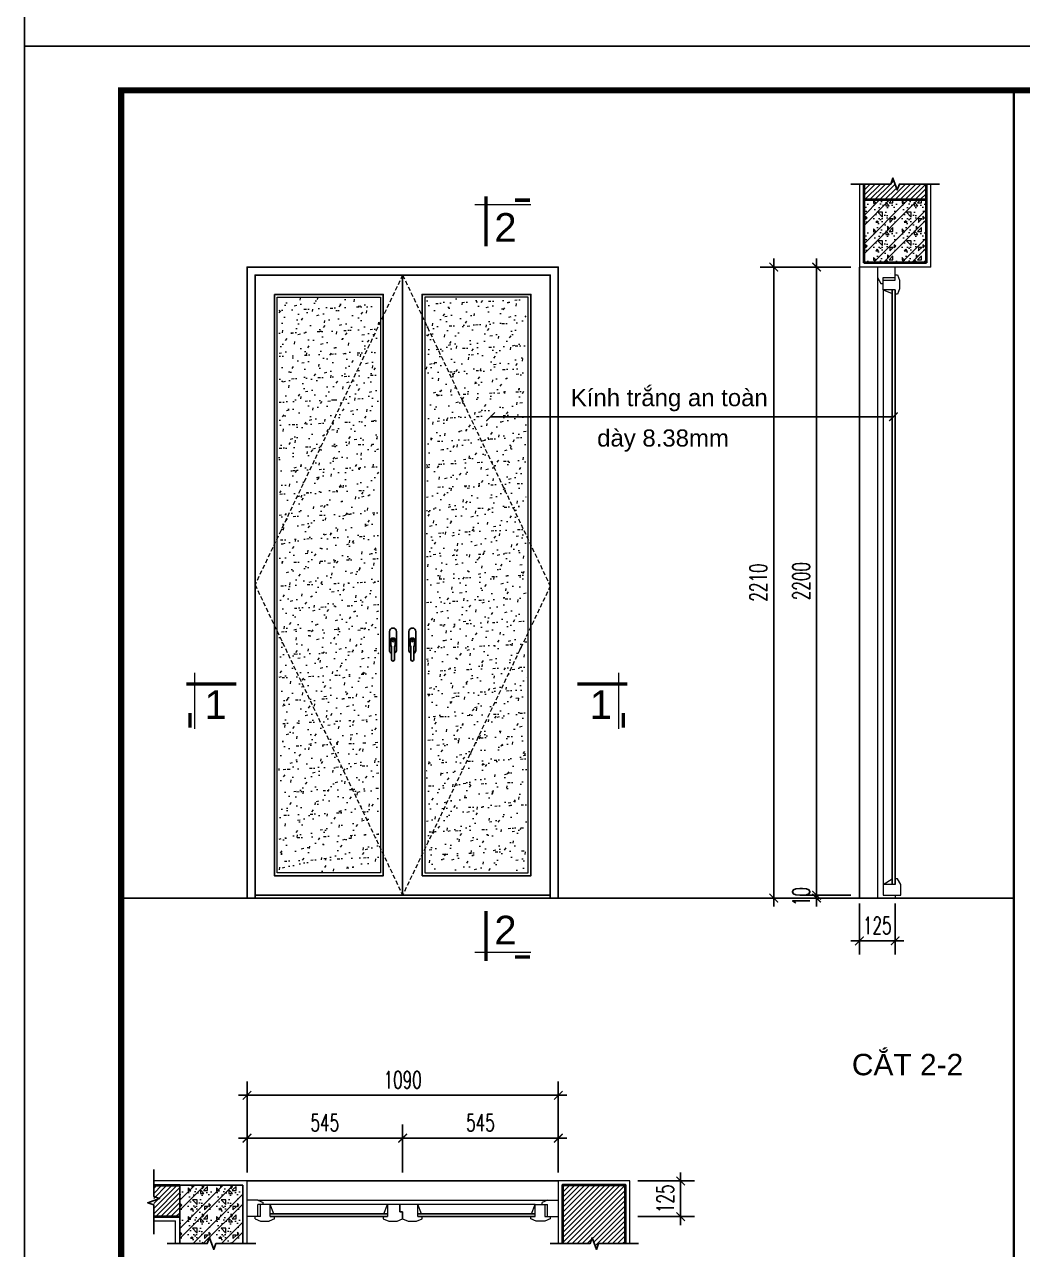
# Model space of a CAD drawing. Header units: millimetres. Extents: x -229618 to 2906, y -178063 to 96806.
# Drawn here: x -20344 to -16850, y -52280 to -47989 of the extents above; entities that cross this region are included whole.
import ezdxf
from ezdxf.enums import TextEntityAlignment as Align

# ---------------------------------------------------------------- set-up
doc = ezdxf.new("R2010")
doc.units = ezdxf.units.MM
doc.header["$LTSCALE"] = 200
doc.header["$MEASUREMENT"] = 0
doc.header["$PDMODE"] = 3
doc.header["$PDSIZE"] = 50
doc.linetypes.add('DASHED2', pattern=[0.375, 0.25, -0.125])
doc.layers.get('0').update_dxf_attribs({"color": 95, "linetype": 'CONTINUOUS'})
doc.layers.get('DEFPOINTS').update_dxf_attribs({"linetype": 'CONTINUOUS'})
for name, color, linetype, lineweight in [('cat', 1, 'CONTINUOUS', 40), ('hatch', 250, 'CONTINUOUS', 5), ('khuat', 8, 'DASHED2', 15), ('nho', 252, 'CONTINUOUS', 15), ('thay', 7, 'CONTINUOUS', 18)]:
    doc.layers.add(name, color=color, linetype=linetype, lineweight=lineweight)
for name, color, linetype in [('COT', 2, 'CONTINUOUS'), ('CUA', 145, 'CONTINUOUS'), ('DIM', 251, 'CONTINUOUS'), ('KHUNGTEN', 7, 'CONTINUOUS'), ('NOITHAT', 99, 'CONTINUOUS'), ('TEXT', 33, 'CONTINUOUS')]:
    doc.layers.add(name, color=color, linetype=linetype)
doc.layers.add('in', color=203, linetype='CONTINUOUS', lineweight=5, plot=False)
doc.styles.add('Aria H iso', font='Vharial_0.ttf')
doc.styles.add('Arial iso', font='vnarial_0.ttf')
doc.styles.add('Scale', font='vnsimli.shx', dxfattribs={"width": 0.65, "bigfont": 'bigfont.shx'})
doc.dimstyles.new('Scale', dxfattribs={"dimscale": 75, "dimtxt": 2, "dimasz": 1, "dimexe": 1.6, "dimexo": 0, "dimgap": 0.8, "dimtad": 1, "dimdec": 0, "dimzin": 0, "dimdsep": 46, "dimtxsty": 'Scale', "dimblk": 'ARCHTICK', "dimcen": 0.1, "dimdle": 1, "dimclrd": 256, "dimclre": 256, "dimclrt": 3, "dimadec": 0, "dimazin": 0, "dimtfac": 1, "dimtdec": 0, "dimtix": 1, "dimtmove": 2, "dimatfit": 3, "dimldrblk": 'ARCHTICK', "dimfxl": 0, "dimtolj": 1, "dimtzin": 0, "dimarcsym": 0})

# ---------------------------------------------------------------- blocks, each defined once
blk = doc.blocks.new('KhungA3')
at = {"layer": 'DEFPOINTS', "color": 8}
blk.add_lwpolyline([(-3.74, 3.81), (416.31, 3.81), (416.31, 300.81), (-3.74, 300.81)], close=True, dxfattribs=at)
at = {"layer": 'KHUNGTEN', "color": 4, "const_width": 0.724}
blk.add_lwpolyline([(7.54, 8.99), (411.13, 8.99), (411.13, 295.64), (7.54, 295.64)], close=True, dxfattribs=at)
blk = doc.blocks.new('tay nam')
at = {"ltscale": 0.5}
for p, q in [((-7.7, 0), (-7.7, -14.7)), ((7.7, 0), (7.7, -14.7)), ((-7.6, -15.4), (-5.6, -19.3)), ((-5.4, -19.9), (-5.4, -64.4)), ((5.4, -19.9), (5.4, -64.4)), ((7.6, -15.4), (5.6, -19.3))]:
    blk.add_line(p, q, dxfattribs=at)
for points in [[(-12, -7.7), (-12, 33.8)], [(12, 33.8), (12, -32.8)], [(-12, -32.8), (-12, -7.7)]]:
    blk.add_lwpolyline(points, dxfattribs=at)
blk.add_circle((0, 0), 2.19, dxfattribs=at)
for centre, radius, start, end in [((0, 33.8), 12, 0, 180), ((0, 0), 10.4, 318.259, 221.741), ((0, 0), 7.75, 0, 180), ((0, 0), 10.4, 318.259, 131.741), ((0, -32.8), 12, 180, 243.1549), ((-6.2, -14.7), 1.5, 180, 207.1927), ((-6.9, -19.9), 1.5, 0, 27.1927), ((6.9, -19.9), 1.5, 152.8073, 180), ((0, -32.8), 12, 296.8451, 0), ((6.2, -14.7), 1.5, 332.8073, 0), ((0, -64.4), 5.44, 180, 0)]:
    blk.add_arc(centre, radius, start, end, dxfattribs=at)
blk = doc.blocks.new('cactd')
at = {"layer": 'thay', "ltscale": 600}
blk.add_line((-9972, -9225), (2458, -9225), dxfattribs=at)
at = {"layer": 'thay', "ltscale": 600, "const_width": 762}
for points in [[(0, 0), (0, -11114)], [(-9771, -10263), (-6486, -10263)]]:
    blk.add_lwpolyline(points, dxfattribs=at)
at = {"layer": 'TEXT', "style": 'Aria H iso'}
blk.add_attdef('1', text='', height=6350, dxfattribs=at).set_placement((-4149, -4127), align=Align.MIDDLE_CENTER)
blk = doc.blocks.new('cactn')
at = {"layer": 'thay', "ltscale": 600}
blk.add_line((-9225, 9972), (-9225, -2458), dxfattribs=at)
at = {"layer": 'thay', "ltscale": 600, "const_width": 762}
for points in [[(-10263, 9771), (-10263, 6486)], [(0, 0), (-11114, 0)]]:
    blk.add_lwpolyline(points, dxfattribs=at)
at = {"layer": 'TEXT', "style": 'Aria H iso'}
blk.add_attdef('A', text='', height=6350, dxfattribs=at).set_placement((-4573, 4581), align=Align.MIDDLE_CENTER)
blk = doc.blocks.new('_ArchTick')
at = {"color": 0, "linetype": 'ByBlock', "const_width": 0.15}
blk.add_lwpolyline([(-0.5, -0.5), (0.5, 0.5)], dxfattribs=at)
blk = doc.blocks.new('*D473')
at = {"layer": 'DEFPOINTS', "color": 0, "linetype": 'Continuous'}
for p in [(-17570.6, -51048.9), (-17450.6, -51038.9), (-17450.6, -51048.9)]:
    blk.add_point(p, dxfattribs=at)
at = {"layer": 'DIM', "linetype": 'Continuous', "lineweight": -2}
for p, q in [((-17570.6, -51038.9), (-17570.6, -51008.9)), ((-17450.6, -51038.9), (-17618.6, -51038.9)), ((-17450.6, -51048.9), (-17618.6, -51048.9)), ((-17570.6, -51038.9), (-17570.6, -51048.9)), ((-17570.6, -51048.9), (-17570.6, -51078.9))]:
    blk.add_line(p, q, dxfattribs=at)
at = {"layer": 'DIM', "linetype": 'Continuous', "lineweight": -2, "xscale": 30, "yscale": 30, "zscale": 30}
for p, rotation in [((-17570.6, -51038.9), 270), ((-17570.6, -51048.9), 90)]:
    blk.add_blockref('_ArchTick', p, dxfattribs=dict(at, rotation=rotation))
at = {"layer": 'DIM', "color": 3, "linetype": 'Continuous', "insert": (-17624.6, -51043.9), "char_height": 60, "attachment_point": 5, "rotation": 90, "style": 'Scale'}
blk.add_mtext('\\A1;10', dxfattribs=at)
blk = doc.blocks.new('*D474')
at = {"layer": 'DEFPOINTS', "color": 0, "linetype": 'Continuous'}
for p in [(-17450.6, -48838.9), (-17570.6, -51038.9), (-17450.6, -51038.9)]:
    blk.add_point(p, dxfattribs=at)
at = {"layer": 'DIM', "linetype": 'Continuous', "lineweight": -2}
for p, q in [((-17570.6, -48808.9), (-17570.6, -51068.9)), ((-17450.6, -48838.9), (-17618.6, -48838.9)), ((-17450.6, -51038.9), (-17618.6, -51038.9))]:
    blk.add_line(p, q, dxfattribs=at)
at = {"layer": 'DIM', "linetype": 'Continuous', "lineweight": -2, "xscale": 30, "yscale": 30, "zscale": 30}
for p, rotation in [((-17570.6, -48838.9), 90), ((-17570.6, -51038.9), 270)]:
    blk.add_blockref('_ArchTick', p, dxfattribs=dict(at, rotation=rotation))
at = {"layer": 'DIM', "color": 3, "linetype": 'Continuous', "insert": (-17624.6, -49938.9), "char_height": 60, "attachment_point": 5, "rotation": 90, "style": 'Scale'}
blk.add_mtext('\\A1;2200', dxfattribs=at)
blk = doc.blocks.new('*D483')
at = {"layer": 'DEFPOINTS', "color": 0, "linetype": 'Continuous'}
for p in [(-17450.6, -48838.9), (-17720.6, -51048.9), (-17450.6, -51048.9)]:
    blk.add_point(p, dxfattribs=at)
at = {"layer": 'DIM', "linetype": 'Continuous', "lineweight": -2}
for p, q in [((-17720.6, -48808.9), (-17720.6, -51078.9)), ((-17450.6, -48838.9), (-17768.6, -48838.9)), ((-17450.6, -51048.9), (-17768.6, -51048.9))]:
    blk.add_line(p, q, dxfattribs=at)
at = {"layer": 'DIM', "linetype": 'Continuous', "lineweight": -2, "xscale": 30, "yscale": 30, "zscale": 30}
for p, rotation in [((-17720.6, -48838.9), 90), ((-17720.6, -51048.9), 270)]:
    blk.add_blockref('_ArchTick', p, dxfattribs=dict(at, rotation=rotation))
at = {"layer": 'DIM', "color": 3, "linetype": 'Continuous', "insert": (-17774.6, -49943.9), "char_height": 60, "attachment_point": 5, "rotation": 90, "style": 'Scale'}
blk.add_mtext('\\A1;2210', dxfattribs=at)
blk = doc.blocks.new('*D484')
at = {"layer": 'DEFPOINTS', "color": 0, "linetype": 'Continuous'}
for p in [(-19020.1, -51889.8), (-19565.1, -52009.8), (-19020.1, -52009.8)]:
    blk.add_point(p, dxfattribs=at)
at = {"layer": 'DIM', "linetype": 'Continuous', "lineweight": -2}
for p, q in [((-19565.1, -52009.8), (-19565.1, -51841.8)), ((-19020.1, -52009.8), (-19020.1, -51841.8)), ((-19595.1, -51889.8), (-18990.1, -51889.8))]:
    blk.add_line(p, q, dxfattribs=at)
at = {"layer": 'DIM', "linetype": 'Continuous', "lineweight": -2, "xscale": 30, "yscale": 30, "zscale": 30, "rotation": 180}
blk.add_blockref('_ArchTick', (-19565.1, -51889.8), dxfattribs=at)
at = {"layer": 'DIM', "linetype": 'Continuous', "lineweight": -2, "xscale": 30, "yscale": 30, "zscale": 30}
blk.add_blockref('_ArchTick', (-19020.1, -51889.8), dxfattribs=at)
at = {"layer": 'DIM', "color": 3, "linetype": 'Continuous', "insert": (-19292.6, -51835.8), "char_height": 60, "attachment_point": 5, "style": 'Scale'}
blk.add_mtext('\\A1;545', dxfattribs=at)
blk = doc.blocks.new('*D485')
at = {"layer": 'DEFPOINTS', "color": 0, "linetype": 'Continuous'}
for p in [(-18475.1, -51739.8), (-19565.1, -52009.8), (-18475.1, -52009.8)]:
    blk.add_point(p, dxfattribs=at)
at = {"layer": 'DIM', "linetype": 'Continuous', "lineweight": -2}
for p, q in [((-19565.1, -52009.8), (-19565.1, -51691.8)), ((-18475.1, -52009.8), (-18475.1, -51691.8)), ((-19595.1, -51739.8), (-18445.1, -51739.8))]:
    blk.add_line(p, q, dxfattribs=at)
at = {"layer": 'DIM', "linetype": 'Continuous', "lineweight": -2, "xscale": 30, "yscale": 30, "zscale": 30, "rotation": 180}
blk.add_blockref('_ArchTick', (-19565.1, -51739.8), dxfattribs=at)
at = {"layer": 'DIM', "linetype": 'Continuous', "lineweight": -2, "xscale": 30, "yscale": 30, "zscale": 30}
blk.add_blockref('_ArchTick', (-18475.1, -51739.8), dxfattribs=at)
at = {"layer": 'DIM', "color": 3, "linetype": 'Continuous', "insert": (-19020.1, -51685.8), "char_height": 60, "attachment_point": 5, "style": 'Scale'}
blk.add_mtext('\\A1;1090', dxfattribs=at)
blk = doc.blocks.new('*D486')
at = {"layer": 'DEFPOINTS', "color": 0, "linetype": 'Continuous'}
for p in [(-18475.1, -51889.8), (-19020.1, -52009.8), (-18475.1, -52009.8)]:
    blk.add_point(p, dxfattribs=at)
at = {"layer": 'DIM', "linetype": 'Continuous', "lineweight": -2}
for p, q in [((-19020.1, -52009.8), (-19020.1, -51841.8)), ((-18475.1, -52009.8), (-18475.1, -51841.8)), ((-19050.1, -51889.8), (-18445.1, -51889.8))]:
    blk.add_line(p, q, dxfattribs=at)
at = {"layer": 'DIM', "linetype": 'Continuous', "lineweight": -2, "xscale": 30, "yscale": 30, "zscale": 30, "rotation": 180}
blk.add_blockref('_ArchTick', (-19020.1, -51889.8), dxfattribs=at)
at = {"layer": 'DIM', "linetype": 'Continuous', "lineweight": -2, "xscale": 30, "yscale": 30, "zscale": 30}
blk.add_blockref('_ArchTick', (-18475.1, -51889.8), dxfattribs=at)
at = {"layer": 'DIM', "color": 3, "linetype": 'Continuous', "insert": (-18747.6, -51835.8), "char_height": 60, "attachment_point": 5, "style": 'Scale'}
blk.add_mtext('\\A1;545', dxfattribs=at)
blk = doc.blocks.new('*D522')
at = {"layer": 'DEFPOINTS', "color": 0, "linetype": 'Continuous'}
for p in [(-17420.6, -51068.4), (-17295.6, -51068.4), (-17295.6, -51198.9)]:
    blk.add_point(p, dxfattribs=at)
at = {"layer": 'DIM', "linetype": 'Continuous', "lineweight": -2}
for p, q in [((-17420.6, -51068.4), (-17420.6, -51246.9)), ((-17295.6, -51068.4), (-17295.6, -51246.9)), ((-17420.6, -51198.9), (-17450.6, -51198.9)), ((-17420.6, -51198.9), (-17295.6, -51198.9)), ((-17295.6, -51198.9), (-17265.6, -51198.9))]:
    blk.add_line(p, q, dxfattribs=at)
at = {"layer": 'DIM', "linetype": 'Continuous', "lineweight": -2, "xscale": 30, "yscale": 30, "zscale": 30}
blk.add_blockref('_ArchTick', (-17420.6, -51198.9), dxfattribs=at)
at = {"layer": 'DIM', "linetype": 'Continuous', "lineweight": -2, "xscale": 30, "yscale": 30, "zscale": 30, "rotation": 180}
blk.add_blockref('_ArchTick', (-17295.6, -51198.9), dxfattribs=at)
at = {"layer": 'DIM', "color": 3, "linetype": 'Continuous', "insert": (-17358.1, -51144.9), "char_height": 60, "attachment_point": 5, "style": 'Scale'}
blk.add_mtext('\\A1;125', dxfattribs=at)
blk = doc.blocks.new('*D681')
at = {"layer": 'DEFPOINTS', "color": 0, "linetype": 'Continuous'}
for p in [(-18197.1, -52039.8), (-18046.6, -52039.8), (-18197.1, -52164.8)]:
    blk.add_point(p, dxfattribs=at)
at = {"layer": 'DIM', "linetype": 'Continuous', "lineweight": -2}
for p, q in [((-18197.1, -52039.8), (-17998.6, -52039.8)), ((-18046.6, -52039.8), (-18046.6, -52009.8)), ((-18046.6, -52164.8), (-18046.6, -52039.8)), ((-18197.1, -52164.8), (-17998.6, -52164.8)), ((-18046.6, -52164.8), (-18046.6, -52194.8))]:
    blk.add_line(p, q, dxfattribs=at)
at = {"layer": 'DIM', "linetype": 'Continuous', "lineweight": -2, "xscale": 30, "yscale": 30, "zscale": 30}
for p, rotation in [((-18046.6, -52039.8), 270), ((-18046.6, -52164.8), 90)]:
    blk.add_blockref('_ArchTick', p, dxfattribs=dict(at, rotation=rotation))
at = {"layer": 'DIM', "color": 3, "linetype": 'Continuous', "insert": (-18100.6, -52102.3), "char_height": 60, "attachment_point": 5, "rotation": 90, "style": 'Scale'}
blk.add_mtext('\\A1;125', dxfattribs=at)

msp = doc.modelspace()

# ---------------------------------------------------------------- hatches: boundary and pattern name
at = {"layer": 'hatch', "linetype": 'Continuous'}
h = msp.add_hatch(dxfattribs=at)
h.set_pattern_fill('ANSI31', color=256, scale=100, style=0)
h.set_pattern_definition([(45, (146221.124, 22407.067), (-8.8388348, 8.8388348), [])])
h.paths.add_polyline_path([(-17310.6, -48548.1), (-17405.6, -48548.1), (-17405.6, -48603.7), (-17185.6, -48603.7), (-17185.6, -48548.1), (-17280.6, -48548.1), (-17288.1, -48568.7), (-17303.1, -48527.5)])
h = msp.add_hatch(dxfattribs=at)
h.set_pattern_fill('BT', color=256, scale=100, style=0)
h.set_pattern_definition([(0, (146304.42, 22419.9), (0, 100), [0, -100]), (0, (146233.77, 22463.13), (0, 100), [0, -100]), (0, (146236.9, 22445.53), (0, 100), [0, -100]), (0, (146272.13, 22453.74), (0, 100), [0, -100]), (0, (146253.15, 22482.5), (0, 100), [0, -100]), (0, (146248.06, 22469.78), (0, 100), [0, -100]), (0, (146257.06, 22491.11), (0, 100), [0, -100]), (0, (146243.17, 22499.52), (0, 100), [0, -100]), (0, (146262.34, 22477.61), (0, 100), [0, -100]), (0, (146230.25, 22478), (0, 100), [0, -100]), (0, (146294.24, 22478.39), (0, 100), [0, -100]), (0, (146308.72, 22481.13), (0, 100), [0, -100]), (0, (146301.29, 22470.96), (0, 100), [0, -100]), (0, (146303.44, 22457.26), (0, 100), [0, -100]), (0, (146277.41, 22469.2), (0, 100), [0, -100]), (0, (146276.63, 22441.61), (0, 100), [0, -100]), (0, (146276.63, 22433), (0, 100), [0, -100]), (0, (146229.27, 22431.05), (0, 100), [0, -100]), (0, (146268.8, 22442.79), (0, 100), [0, -100]), (0, (146269.19, 22409.53), (0, 100), [0, -100]), (0, (146258.43, 22430.85), (0, 100), [0, -100]), (0, (146259.21, 22421.07), (0, 100), [0, -100]), (0, (146246.3, 22413.83), (0, 100), [0, -100]), (0, (146252.95, 22427.14), (0, 100), [0, -100]), (0, (146248.25, 22431.24), (0, 100), [0, -100]), (45, (146301.116, 22428.17), (0, 100.00003), [8, -133.4214]), (135, (146306.77, 22433.83), (-100.00003, 0), [8, -133.4214]), (270, (146301.12, 22439.49), (100, -2e-14), [11.3137, -88.6863]), (180, (146297.64, 22429.45), (-1e-14, -100), [12, -88]), (270, (146285.64, 22429.45), (100, -2e-14), [12, -88]), (45, (146285.644, 22417.446), (0, 100.00003), [16.9706, -124.4508]), (90, (146260.64, 22436.36), (-100, 6e-15), [16.8, -83.2]), (180, (146260.64, 22453.16), (-1e-14, -100), [16.8, -83.2]), (315, (146243.84, 22453.16), (100.00003, -2e-14), [23.7588, -117.6626]), (135, (146246.41, 22418.38), (-100.00003, 0), [7, -134.4214]), (225, (146241.46, 22423.33), (-1e-14, -100.00003), [7, -134.4214]), (0, (146236.51, 22418.38), (0, 100), [9.8995, -90.1005]), (0, (146282.96, 22485.98), (0, 100), [13.75, -86.25]), (90, (146296.71, 22485.98), (-100, 6e-15), [13.75, -86.25]), (225, (146296.71, 22499.735), (-1e-14, -100.00003), [19.4454, -121.9759]), (270, (146271.39, 22487.98), (100, -2e-14), [12.5, -87.5]), (0, (146271.39, 22475.48), (0, 100), [12.5, -87.5]), (135, (146283.895, 22475.48), (-100.00003, 0), [17.6777, -123.7437]), (45, (146277.755, 22491.83), (0, 100.00003), [8.5, -132.9214]), (135, (146283.765, 22497.84), (-100.00003, 0), [8.5, -132.9214]), (270, (146277.75, 22503.85), (100, -2e-14), [12.0208, -87.9792]), (135, (146238.49, 22484.63), (-100.00003, 0), [14.1421, -127.2792]), (0, (146228.49, 22484.63), (0, 100), [10, -90]), (270, (146228.49, 22494.63), (100, -2e-14), [10, -90]), (45, (146221.124, 22407.07), (-49.497475, 49.497475), []), (45, (146256.124, 22407.07), (-49.497475, 49.497475), [])])
h.paths.add_polyline_path([(-17405.6, -48823.9), (-17185.6, -48823.9), (-17185.6, -48603.7), (-17405.6, -48603.7)], flags=0)
h = msp.add_hatch(dxfattribs=at)
h.set_pattern_fill('CATTHO', color=256, scale=30, angle=45, style=0)
h.set_pattern_definition([(82.5, (-16831.53, -50137.86), (-42.2104, 39.5378), [9, -45.6, 0, -51, 0, -48.75]), (52.5, (-16831.53, -50137.86), (-22.3241, 97.4094), [9, -24.6, 0, -41.1, 0, -15.75]), (12.5, (-16857.624, -50163.95), (65.9409, 66.181), [9, -15, 0, -54, 0, -70.5]), (2.5, (-16857.62, -50163.95), (45.1513, 82.3879), [9, -7.5, 0, -35.4, 0, -40.5])])
h.paths.add_polyline_path([(-19453.1, -50954.9), (-19104.1, -50954.9), (-19104.1, -48947.9), (-19453.1, -48947.9)])
h.paths.add_polyline_path([(-18936.1, -50954.9), (-18587.1, -50954.9), (-18587.1, -48947.9), (-18936.1, -48947.9)])
h = msp.add_hatch(dxfattribs=at)
h.set_pattern_fill('ANSI31', color=256, scale=100, style=0)
h.set_pattern_definition([(45, (-81506.269, -51065.961), (-8.8388348, 8.8388348), [])])
h.paths.add_polyline_path([(-19800.1, -52054.8), (-19892, -52054.8), (-19892, -52164.8), (-19800.1, -52164.8)])
h = msp.add_hatch(dxfattribs=at)
h.set_pattern_fill('BT', color=256, scale=100, style=0)
h.set_pattern_definition([(0, (146304.42, 21861.18), (0, 100), [0, -100]), (0, (146233.77, 21904.41), (0, 100), [0, -100]), (0, (146236.9, 21886.81), (0, 100), [0, -100]), (0, (146272.13, 21895.02), (0, 100), [0, -100]), (0, (146253.15, 21923.78), (0, 100), [0, -100]), (0, (146248.06, 21911.06), (0, 100), [0, -100]), (0, (146257.06, 21932.39), (0, 100), [0, -100]), (0, (146243.17, 21940.8), (0, 100), [0, -100]), (0, (146262.34, 21918.89), (0, 100), [0, -100]), (0, (146230.25, 21919.28), (0, 100), [0, -100]), (0, (146294.24, 21919.67), (0, 100), [0, -100]), (0, (146308.72, 21922.41), (0, 100), [0, -100]), (0, (146301.29, 21912.24), (0, 100), [0, -100]), (0, (146303.44, 21898.54), (0, 100), [0, -100]), (0, (146277.41, 21910.48), (0, 100), [0, -100]), (0, (146276.63, 21882.89), (0, 100), [0, -100]), (0, (146276.63, 21874.29), (0, 100), [0, -100]), (0, (146229.27, 21872.33), (0, 100), [0, -100]), (0, (146268.8, 21884.07), (0, 100), [0, -100]), (0, (146269.19, 21850.81), (0, 100), [0, -100]), (0, (146258.43, 21872.13), (0, 100), [0, -100]), (0, (146259.21, 21862.35), (0, 100), [0, -100]), (0, (146246.3, 21855.11), (0, 100), [0, -100]), (0, (146252.95, 21868.42), (0, 100), [0, -100]), (0, (146248.25, 21872.53), (0, 100), [0, -100]), (45, (146301.116, 21869.454), (0, 100.00003), [8, -133.4214]), (135, (146306.77, 21875.11), (-100.00003, 0), [8, -133.4214]), (270, (146301.12, 21880.77), (100, -2e-14), [11.3137, -88.6863]), (180, (146297.64, 21870.73), (-1e-14, -100), [12, -88]), (270, (146285.64, 21870.73), (100, -2e-14), [12, -88]), (45, (146285.644, 21858.73), (0, 100.00003), [16.9706, -124.4508]), (90, (146260.64, 21877.64), (-100, 6e-15), [16.8, -83.2]), (180, (146260.64, 21894.44), (-1e-14, -100), [16.8, -83.2]), (315, (146243.84, 21894.44), (100.00003, -2e-14), [23.7588, -117.6626]), (135, (146246.41, 21859.66), (-100.00003, 0), [7, -134.4214]), (225, (146241.46, 21864.61), (-1e-14, -100.00003), [7, -134.4214]), (0, (146236.51, 21859.66), (0, 100), [9.8995, -90.1005]), (0, (146282.96, 21927.27), (0, 100), [13.75, -86.25]), (90, (146296.71, 21927.27), (-100, 6e-15), [13.75, -86.25]), (225, (146296.71, 21941.016), (-1e-14, -100.00003), [19.4454, -121.9759]), (270, (146271.39, 21929.26), (100, -2e-14), [12.5, -87.5]), (0, (146271.39, 21916.76), (0, 100), [12.5, -87.5]), (135, (146283.895, 21916.76), (-100.00003, 0), [17.6777, -123.7437]), (45, (146277.755, 21933.11), (0, 100.00003), [8.5, -132.9214]), (135, (146283.765, 21939.12), (-100.00003, 0), [8.5, -132.9214]), (270, (146277.75, 21945.13), (100, -2e-14), [12.0208, -87.9792]), (135, (146238.49, 21925.91), (-100.00003, 0), [14.1421, -127.2792]), (0, (146228.49, 21925.91), (0, 100), [10, -90]), (270, (146228.49, 21935.91), (100, -2e-14), [10, -90]), (45, (146221.124, 21848.35), (-49.497475, 49.497475), []), (45, (146256.124, 21848.35), (-49.497475, 49.497475), [])])
h.paths.add_polyline_path([(-19674.2, -52259.1), (-19580.1, -52259.1), (-19580.1, -52054.8), (-19800.1, -52054.8), (-19800.1, -52259.1), (-19704.2, -52259.1), (-19696.7, -52238.5), (-19681.7, -52279.7)])
h = msp.add_hatch(dxfattribs=at)
h.set_pattern_fill('ANSI31', color=256, scale=100, style=0)
h.set_pattern_definition([(45, (-18460.105, -53653.327), (-8.83883, 8.83883), [])])
h.paths.add_polyline_path([(-18460.1, -52259.1), (-18364, -52259.1), (-18356.5, -52238.5), (-18341.5, -52279.7), (-18334, -52259.1), (-18240.1, -52259.1), (-18240.1, -52054.8), (-18460.1, -52054.8)])

# ---------------------------------------------------------------- linework, layer by layer
at = {"layer": 'cat', "color": 1, "linetype": 'Continuous', "lineweight": 40}
for p, q in [((-17405.6, -48548.1), (-17405.6, -48603.7)), ((-17185.6, -48603.7), (-17185.6, -48548.1)), ((-17185.6, -48603.7), (-17405.6, -48603.7)), ((-17405.6, -48603.7), (-17405.6, -48823.9)), ((-17185.6, -48823.9), (-17185.6, -48603.7)), ((-17185.6, -48823.9), (-17405.6, -48823.9))]:
    msp.add_line(p, q, dxfattribs=at)
at = {"layer": 'cat', "linetype": 'Continuous'}
for p, q in [((-19892, -52054.8), (-19800.1, -52054.8)), ((-19892, -52164.8), (-19800.1, -52164.8))]:
    msp.add_line(p, q, dxfattribs=at)
msp.add_lwpolyline([(-18240.1, -52259.1), (-18240.1, -52054.8), (-18460.1, -52054.8), (-18460.1, -52259.1)], dxfattribs=at)
at = {"layer": 'COT', "linetype": 'Continuous'}
msp.add_lwpolyline([(-19580.1, -52259.1), (-19580.1, -52054.8), (-19800.1, -52054.8), (-19800.1, -52259.1)], dxfattribs=at)
at = {"layer": 'CUA', "ltscale": 0.5}
for p, q in [((-17420.6, -51048.9), (-17420.6, -48838.9)), ((-17305.6, -51001.9), (-17305.6, -48918.9)), ((-17295.6, -51001.9), (-17295.6, -48918.9))]:
    msp.add_line(p, q, dxfattribs=at)
at = {"layer": 'CUA'}
for p, q in [((-19565.1, -52039.8), (-18475.1, -52039.8)), ((-19073.1, -52154.8), (-19484.1, -52154.8)), ((-19073.1, -52164.8), (-19484.1, -52164.8)), ((-18967.1, -52154.8), (-18556.1, -52154.8)), ((-18967.1, -52164.8), (-18556.1, -52164.8))]:
    msp.add_line(p, q, dxfattribs=at)
at = {"layer": 'CUA', "ltscale": 0.5}
for points in [[(-19565.1, -51048.9), (-19565.1, -48838.9), (-18475.1, -48838.9), (-18475.1, -51048.9)], [(-19537.1, -51048.9), (-19537.1, -48866.9), (-18503.1, -48866.9), (-18503.1, -51048.9)]]:
    msp.add_lwpolyline(points, dxfattribs=at)
for points in [[(-19537.1, -51038.9), (-19020.1, -51038.9), (-19020.1, -48866.9), (-19537.1, -48866.9)], [(-19020.1, -51038.9), (-18503.1, -51038.9), (-18503.1, -48866.9), (-19020.1, -48866.9)], [(-19469.1, -48934.9), (-19088.1, -48934.9), (-19088.1, -50970.9), (-19469.1, -50970.9)], [(-18952.1, -50970.9), (-18571.1, -50970.9), (-18571.1, -48934.9), (-18952.1, -48934.9)]]:
    msp.add_lwpolyline(points, close=True, dxfattribs=at)
at = {"layer": 'DIM', "linetype": 'Continuous'}
msp.add_line((-16879.8, -51048.9), (-20005.9, -51048.9), dxfattribs=at)
for points in [[(-17140.6, -48548.1), (-17280.6, -48548.1), (-17288.1, -48568.7), (-17303.1, -48527.5), (-17310.6, -48548.1), (-17450.6, -48548.1)], [(-19892, -52226.5), (-19892, -52123.7), (-19912.6, -52116.2), (-19871.4, -52101.2), (-19892, -52093.7), (-19892, -51999.2)], [(-19844.2, -52259.1), (-19704.2, -52259.1), (-19696.7, -52238.5), (-19681.7, -52279.7), (-19674.2, -52259.1), (-19534.2, -52259.1)], [(-18504, -52259.1), (-18364, -52259.1), (-18356.5, -52238.5), (-18341.5, -52279.7), (-18334, -52259.1), (-18194, -52259.1)]]:
    msp.add_lwpolyline(points, dxfattribs=at)
at = {"layer": 'hatch', "ltscale": 0.5}
for p, q in [((-17420.6, -48548.1), (-17420.6, -48838.9)), ((-17170.6, -48838.9), (-17170.6, -48548.1)), ((-17170.6, -48838.9), (-17420.6, -48838.9)), ((-19565.1, -52039.8), (-19892, -52039.8)), ((-19565.1, -52259.1), (-19565.1, -52039.8)), ((-19892, -52179.8), (-19815.1, -52179.8)), ((-19815.1, -52259.1), (-19815.1, -52179.8))]:
    msp.add_line(p, q, dxfattribs=at)
at = {"layer": 'hatch', "linetype": 'Continuous'}
for points in [[(-19459.1, -48944.9), (-19098.1, -48944.9), (-19098.1, -50960.9), (-19459.1, -50960.9)], [(-18581.1, -48944.9), (-18942.1, -48944.9), (-18942.1, -50960.9), (-18581.1, -50960.9)]]:
    msp.add_lwpolyline(points, close=True, dxfattribs=at)
at = {"layer": 'hatch', "ltscale": 0.5}
msp.add_lwpolyline([(-18225.1, -52259.1), (-18225.1, -52039.8), (-18475.1, -52039.8), (-18475.1, -52259.1)], dxfattribs=at)
at = {"layer": 'in', "linetype": 'Continuous'}
for points in [[(-20344.3, -39154.9), (-7743, -39154.9), (-7743, -48064.9), (-20344.3, -48064.9)], [(-20344.3, -48064.9), (-7743, -48064.9), (-7743, -56974.9), (-20344.3, -56974.9)]]:
    msp.add_lwpolyline(points, close=True, dxfattribs=at)
at = {"layer": 'khuat', "color": 6, "ltscale": 0.3, "const_width": 8}
msp.add_lwpolyline([(-16879.8, -48220.2), (-16879.8, -53269.7)], dxfattribs=at)
at = {"layer": 'khuat', "ltscale": 0.3}
for points in [[(-19020.1, -48866.9), (-19537.1, -49951.4), (-19020.1, -51038.9)], [(-19020.1, -48866.9), (-18503.1, -49956.4), (-19020.1, -51038.9)]]:
    msp.add_lwpolyline(points, dxfattribs=at)
at = {"layer": 'nho', "ltscale": 0.3}
for p, q in [((-17357.6, -48875.9), (-17357.6, -51048.9)), ((-17337.6, -48918.9), (-17337.6, -51001.9)), ((-17295.6, -51038.9), (-17295.6, -51048.9)), ((-19527.1, -52106.8), (-18513.1, -52106.8)), ((-19073.1, -52122.8), (-19484.1, -52122.8)), ((-18556.1, -52122.8), (-18967.1, -52122.8))]:
    msp.add_line(p, q, dxfattribs=at)
at = {"layer": 'thay', "ltscale": 0.5}
for p, q in [((-17310.5, -48860.9), (-17310.5, -48860.9)), ((-17337.6, -48918.9), (-17305.6, -48931.8)), ((-17337.6, -51001.9), (-17305.6, -50981.9)), ((-19527.1, -52106.8), (-19565.1, -52106.8)), ((-19565.1, -52164.8), (-19565.1, -52106.8)), ((-19527.1, -52106.8), (-19508.1, -52114.8)), ((-19527.1, -52164.8), (-19527.1, -52122.8)), ((-19484.1, -52122.8), (-19527.1, -52122.8)), ((-19518.1, -52164.8), (-19518.1, -52122.8)), ((-19508.1, -52122.8), (-19508.1, -52114.8)), ((-19471.1, -52154.8), (-19484.1, -52122.8)), ((-19484.1, -52164.8), (-19484.1, -52122.8)), ((-19086.1, -52154.8), (-19073.1, -52122.8)), ((-18954.1, -52154.8), (-18967.1, -52122.8)), ((-18569.1, -52154.8), (-18556.1, -52122.8)), ((-18556.1, -52122.8), (-18513.1, -52122.8)), ((-18513.1, -52106.8), (-18532.1, -52114.8)), ((-18532.1, -52122.8), (-18532.1, -52114.8)), ((-18513.1, -52106.8), (-18475.1, -52106.8)), ((-18513.1, -52164.8), (-18513.1, -52122.8)), ((-18475.1, -52106.8), (-18475.1, -52164.8)), ((-19518.1, -52164.8), (-19565.1, -52164.8)), ((-19537.1, -52172.6), (-19537.1, -52164.8)), ((-19537.1, -52172.6), (-19518.1, -52180.5)), ((-19469.1, -52172.6), (-19488.1, -52180.5)), ((-19469.1, -52172.6), (-19469.1, -52164.8)), ((-18522.1, -52164.8), (-18475.1, -52164.8)), ((-19518.1, -52180.5), (-19488.1, -52180.5))]:
    msp.add_line(p, q, dxfattribs=at)
for points in [[(-19565.1, -48838.9), (-18475.1, -48838.9), (-18475.1, -51048.9), (-19565.1, -51048.9)], [(-17295.6, -48838.9), (-17357.6, -48838.9), (-17357.6, -48875.9), (-17345.6, -48895.9), (-17337.6, -48895.9), (-17337.6, -48875.9), (-17295.6, -48875.9), (-17295.6, -48875.9)], [(-17279.9, -48884.9), (-17279.9, -48914.9), (-17287.8, -48933.9), (-17295.6, -48933.9), (-17295.6, -48918.9), (-17337.6, -48918.9), (-17337.6, -48884.9), (-17295.6, -48884.9), (-17295.6, -48865.9), (-17287.8, -48865.9)], [(-17295.6, -50981.9), (-17295.6, -51001.9), (-17337.6, -51001.9), (-17337.6, -51038.9), (-17275.6, -51038.9), (-17275.6, -51001.9), (-17287.6, -50981.9)], [(-19030.1, -52122.8), (-19073.1, -52122.8), (-19073.1, -52164.8), (-19088.1, -52164.8), (-19088.1, -52172.6), (-19069.1, -52180.5), (-19039.1, -52180.5), (-19020.1, -52172.6), (-19020.1, -52147.7), (-19030.1, -52147.7)], [(-18503.1, -52172.6), (-18522.1, -52180.5), (-18552.1, -52180.5), (-18571.1, -52172.6), (-18571.1, -52164.8), (-18556.1, -52164.8), (-18556.1, -52122.8), (-18522.1, -52122.8), (-18522.1, -52164.8), (-18503.1, -52164.8)]]:
    msp.add_lwpolyline(points, close=True, dxfattribs=at)
for points in [[(-19020.1, -52147.7), (-19020.1, -52172.6), (-19001.1, -52180.5), (-18971.1, -52180.5), (-18952.1, -52172.6), (-18952.1, -52164.8), (-18967.1, -52164.8), (-18967.1, -52122.8), (-19030.1, -52122.8)], [(-19030.1, -52122.8), (-19030.1, -52147.7), (-19020.1, -52147.7)]]:
    msp.add_lwpolyline(points, dxfattribs=at)

# ---------------------------------------------------------------- block references
at = {"layer": 'DIM', "linetype": 'Continuous'}
ref = msp.add_blockref('cactd', (-18728.5, -48766.3), dxfattribs=dict(at, xscale=0.015748031437397, yscale=0.015748031437397, zscale=0.0157480314960628, rotation=180))
ref.add_attrib('1', '2', dxfattribs={"layer": 'TEXT', "height": 100, "style": 'Aria H iso'}).set_placement((-18660, -48699.9), align=Align.MIDDLE_CENTER)
ref = msp.add_blockref('cactn', (-19603, -50298.8), dxfattribs=dict(at, xscale=-0.015748031437397, yscale=0.015748031437397, zscale=0.0157480314960628, rotation=180))
ref.add_attrib('A', '1', dxfattribs={"layer": 'TEXT', "height": 100, "style": 'Aria H iso'}).set_placement((-19675, -50371.3), align=Align.MIDDLE_CENTER)
ref = msp.add_blockref('cactn', (-18408.7, -50298.8), dxfattribs=dict(at, xscale=0.015748031437397, yscale=0.015748031437397, zscale=0.0157480314960628, rotation=180))
ref.add_attrib('A', '1', dxfattribs={"layer": 'TEXT', "height": 100, "style": 'Aria H iso'}).set_placement((-18326.2, -50371.3), align=Align.MIDDLE_CENTER)
ref = msp.add_blockref('cactd', (-18728.5, -51094.1), dxfattribs=dict(at, xscale=-0.015748031437397, yscale=0.015748031437397, zscale=0.0157480314960628))
ref.add_attrib('1', '2', dxfattribs={"layer": 'TEXT', "height": 100, "style": 'Aria H iso'}).set_placement((-18660, -51160.9), align=Align.MIDDLE_CENTER)
at = {"layer": 'KHUNGTEN', "xscale": 30, "yscale": 30, "zscale": 30.00000000000154}
msp.add_blockref('KhungA3', (-20232.2, -57089.3), dxfattribs=at)
at = {"layer": 'NOITHAT', "linetype": 'Continuous'}
msp.add_blockref('tay nam', (-19054.1, -50148.9), dxfattribs=at)
at = {"layer": 'NOITHAT', "linetype": 'Continuous', "xscale": -1}
msp.add_blockref('tay nam', (-18986.1, -50148.9), dxfattribs=at)
at = {"layer": 'thay', "xscale": 30, "yscale": 30, "zscale": 30.00000000000013}
msp.add_blockref('KhungA3', (-20232.2, -48179.3), dxfattribs=at)

# ---------------------------------------------------------------- texts
at = {"layer": 'TEXT', "linetype": 'Continuous', "style": 'Arial iso'}
for s, p in [('KÝnh tr¾ng an toµn', (-18431.2, -49326.1)), ('dµy 8.38mm', (-18339, -49467.6))]:
    msp.add_text(s, height=60, dxfattribs=at).set_placement(p)
at = {"layer": 'TEXT', "linetype": 'Continuous', "style": 'Aria H iso'}
msp.add_text('c¾t 2-2', height=75, dxfattribs=at).set_placement((-17252.1, -51669.6), align=Align.CENTER)

# ---------------------------------------------------------------- dimensions: what is measured, and where the dimension line sits
at = {"layer": 'DIM', "linetype": 'Continuous'}
for base, p1, p2, picture, middle in [((-17720.6, -51048.9), (-17450.6, -48838.9), (-17450.6, -51048.9), '*D483', (-17774.6, -49943.9)), ((-17570.6, -51038.9), (-17450.6, -48838.9), (-17450.6, -51038.9), '*D474', (-17624.6, -49938.9)), ((-17570.6, -51048.9), (-17450.6, -51038.9), (-17450.6, -51048.9), '*D473', (-17624.6, -51043.9)), ((-18046.6, -52039.8), (-18197.1, -52164.8), (-18197.1, -52039.8), '*D681', (-18100.6, -52102.3))]:
    dim = msp.add_linear_dim(base=base, p1=p1, p2=p2, angle=90, dimstyle='Scale', override={"dimscale": 30}, dxfattribs=at)
    dim.commit()
    dim.dimension.update_dxf_attribs({"geometry": picture, "text_midpoint": middle})
for base, p1, p2, picture, middle in [((-17295.6, -51198.9), (-17420.6, -51068.4), (-17295.6, -51068.4), '*D522', (-17358.1, -51144.9)), ((-18475.1, -51739.8), (-19565.1, -52009.8), (-18475.1, -52009.8), '*D485', (-19020.1, -51685.8)), ((-19020.1, -51889.8), (-19565.1, -52009.8), (-19020.1, -52009.8), '*D484', (-19292.6, -51835.8)), ((-18475.1, -51889.8), (-19020.1, -52009.8), (-18475.1, -52009.8), '*D486', (-18747.6, -51835.8))]:
    dim = msp.add_linear_dim(base=base, p1=p1, p2=p2, dimstyle='Scale', override={"dimscale": 30}, dxfattribs=at)
    dim.commit()
    dim.dimension.update_dxf_attribs({"geometry": picture, "text_midpoint": middle})

# ---------------------------------------------------------------- leaders
for points in [[(-18712.1, -49363.2), (-17739.5, -49363.2)], [(-17301.8, -49363.2), (-18140.1, -49363.2)]]:
    msp.add_leader(points, dimstyle='Scale', override={"dimscale": 30, "dimgap": 0.7, "dimtad": 0}, dxfattribs=at)

doc.saveas('drawing.dxf')
